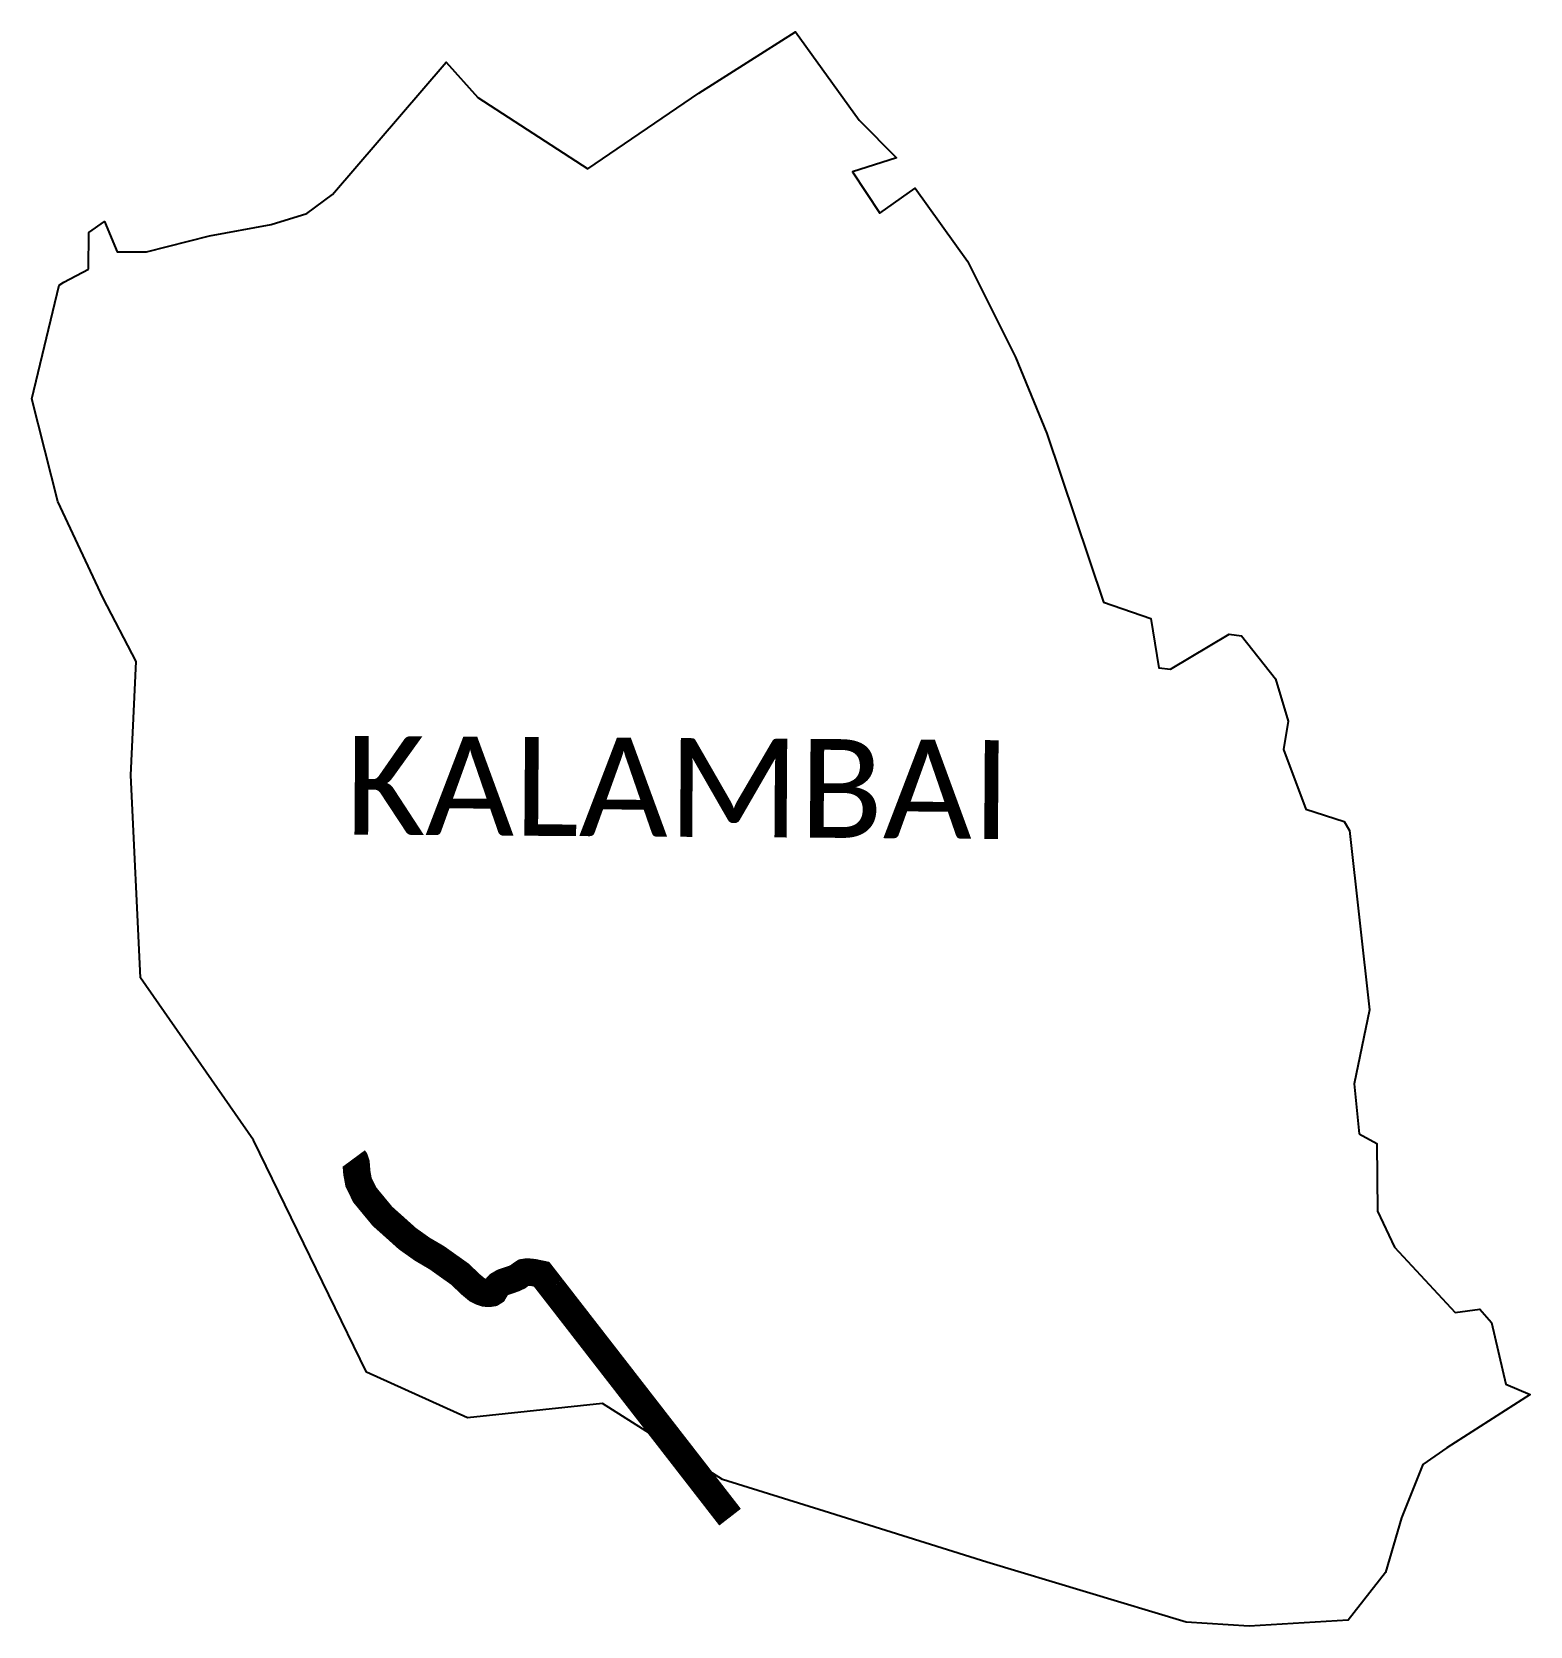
# Model space of a CAD drawing. Header units: metres. Extents: x 323313 to 326052, y 1818263 to 1821175.
import ezdxf

# ---------------------------------------------------------------- set-up
doc = ezdxf.new("R2010")
doc.units = ezdxf.units.M
doc.header["$MEASUREMENT"] = 0
for name, color, linetype in [('UNPROTECTED', 130, 'Continuous'), ('UNPROTECTED DUE TO CREEK', 150, 'Continuous'), ('VILLAGE BOUNDRY', 3, 'Continuous'), ('VILLAGE NAME', 250, 'Continuous')]:
    doc.layers.add(name, color=color, linetype=linetype)
doc.styles.get("Standard").update_dxf_attribs({"font": 'arial.ttf'})

msp = doc.modelspace()

# ---------------------------------------------------------------- linework, layer by layer
at = {"layer": 'UNPROTECTED', "const_width": 50, "flags": 128}
msp.add_lwpolyline([(323901.5, 1819117.3), (323903.2, 1819115), (323905.6, 1819108), (323906.9, 1819091.1), (323910.1, 1819073.6), (323921.5, 1819050.5), (323937, 1819031.7), (323953.8, 1819011.4), (323974.2, 1818993.2), (323999.4, 1818970.6), (324026.6, 1818951.3), (324053.1, 1818935.8), (324095.7, 1818905.5), (324114.5, 1818887.4), (324126.5, 1818877.4), (324134.5, 1818873.5), (324141.6, 1818871.1), (324148.6, 1818870.6), (324154.2, 1818871.5), (324157.6, 1818873.6), (324160.7, 1818878.9), (324163, 1818882.9), (324166, 1818886.2), (324174.1, 1818890.9), (324193.6, 1818897.5), (324201.9, 1818901.4), (324207.6, 1818905.9), (324212.1, 1818908.8), (324218.5, 1818909.8), (324229.7, 1818908.7), (324244.6, 1818905.6), (324263.7, 1818881.1)], dxfattribs=at)
at = {"layer": 'UNPROTECTED DUE TO CREEK', "const_width": 50, "flags": 128}
msp.add_lwpolyline([(324263.7, 1818881.1), (324589.2, 1818461.8)], dxfattribs=at)
at = {"layer": 'VILLAGE BOUNDRY'}
msp.add_lwpolyline([(323371.6, 1820718.2), (323416.3, 1820741.7)], dxfattribs=at)
for points in [[(323416.3, 1820741.7, 0), (323417.3, 1820809, 0), (323445.8, 1820828.7, 0), (323468.9, 1820773.3, 0), (323522.5, 1820773.3, 0), (323637.8, 1820802.8, 0), (323750.1, 1820823.2, 0), (323815.4, 1820843.6, 0), (323862.6, 1820878.1, 0), (324070.5, 1821119.8, 0), (324127.9, 1821055.5, 0), (324329.2, 1820925.4, 0), (324532.1, 1821063.4, 0), (324708.5, 1821175.4, 0), (324825.1, 1821014.3, 0), (324893.5, 1820945, 0), (324812.8, 1820919.8, 0), (324863, 1820843.9, 0), (324927.8, 1820890.1, 0), (325023.2, 1820756.5, 0), (325111, 1820580.9, 0), (325168.5, 1820441.9, 0), (325272, 1820133.5, 0), (325358.4, 1820103.5, 0), (325372.9, 1820013.3, 0), (325394.3, 1820011.2, 0), (325501.3, 1820074.9, 0), (325523.9, 1820072.2, 0), (325585.9, 1819993.2, 0), (325609.3, 1819915.8, 0), (325600.8, 1819864.3, 0), (325641.4, 1819755.1, 0), (325711.9, 1819732.6, 0), (325721.2, 1819716.2, 0), (325758.3, 1819388.4, 0), (325729.9, 1819253.2, 0), (325739, 1819162.2, 0)], [(325739, 1819162.2, 0), (325771.6, 1819144.7, 0), (325772.9, 1819020.9, 0), (325803.7, 1818955, 0), (325914.5, 1818835.8, 0), (325959.6, 1818841.5, 0), (325980.8, 1818817.7, 0), (326007, 1818704.6, 0), (326051.7, 1818686, 0), (325899.4, 1818588.5, 0), (325855.6, 1818558.3, 0), (325816.3, 1818460.4, 0), (325787.5, 1818360.6, 0), (325719.3, 1818273.7, 0), (325538.3, 1818262.7, 0), (325422.9, 1818269.9, 0), (325058.3, 1818379.7, 0), (324761.1, 1818472.8, 0), (324575.6, 1818530.8, 0), (324355.9, 1818669.3, 0), (324109, 1818643, 0), (323924.4, 1818726.9, 0), (323718, 1819150.4, 0), (323511.7, 1819447.2, 0), (323494, 1819817.5, 0), (323503.8, 1820024.9, 0), (323443.5, 1820140.6, 0), (323360.4, 1820317.6, 0), (323312.9, 1820504.7, 0), (323363, 1820712.9, 0), (323371.6, 1820718.2, 0)]]:
    msp.add_polyline3d(points, dxfattribs=at)

# ---------------------------------------------------------------- texts
at = {"layer": 'VILLAGE NAME', "insert": (323886.8, 1819889.3), "char_height": 180.345, "attachment_point": 1, "rotation": 359.6139}
msp.add_mtext_dynamic_manual_height_columns('{\\fCalibri|b0|i0|c0|p34;KALAMBAI}', width=1779.605, gutter_width=901.7, heights=[0], dxfattribs=at)

doc.saveas('drawing.dxf')
